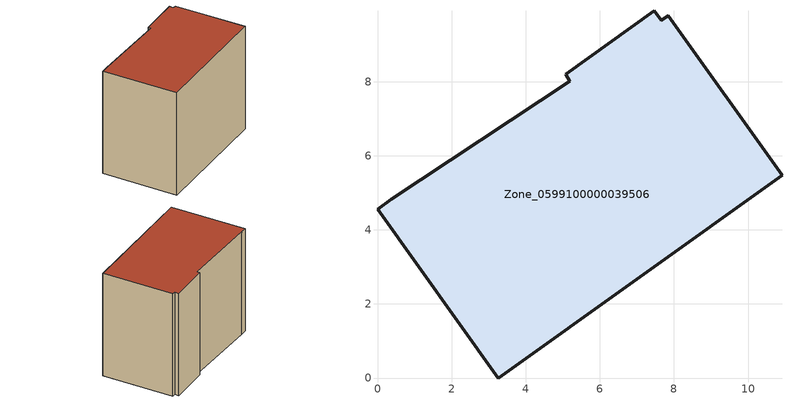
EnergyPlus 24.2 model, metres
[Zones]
Zone_0599100000039506
 floor ground (C_G): 7.65,9.65 7.84,9.78 10.92,5.48 3.26,0 0,4.56 0.37,4.83 5.19,8 5.09,8.2 7.47,9.91 z0
 wall outside (C_F): 0,4.56 3.26,0 10.92,5.48 7.84,9.78 7.65,9.65 7.47,9.91 5.09,8.2 5.19,8 0.37,4.83 0,4.56 z0:8.02
 roof outside (C_R): 7.84,9.78 7.65,9.65 7.47,9.91 5.09,8.2 5.19,8 0.37,4.83 0,4.56 3.26,0 10.92,5.48 z8.02
[BUILDING]
Pand.0599100000039506: North Axis=0; Terrain=City; Loads Convergence Tolerance Value=0.04; Temperature Convergence Tolerance Value=0.4; Solar Distribution=FullExterior; Maximum Number of Warmup Days=25; Minimum Number of Warmup Days=1
[Site:Location]
Rotterdam.The.Hague.AP_ZH_NLD Design_Conditions: Latitude=51.96; Longitude=4.45; Time Zone=1; Elevation=-4.5
[SITE:GROUNDTEMPERATURE:BUILDINGSURFACE]
18, 18, 18, 18, 18, 18, 18, 18, 18, 18, 18, 18
[MATERIAL] Thermal Absorptance=0.9; Solar Absorptance=0.7; Visible Absorptance=0.7
Name | Roughness | Thickness | Conductivity | Density | Specific Heat
G.TI.1975-1991 | MediumSmooth | 0.15 | 0.288461 | 540 | 1210
F.TI.1975-1991 | Rough | 0.3 | 0.230769 | 1920 | 840
R.TI.1975-1991 | MediumRough | 0.2 | 0.153846 | 1500 | 1000
[CONSTRUCTION]
C_G: G.TI.1975-1991
C_F: F.TI.1975-1991
C_R: R.TI.1975-1991
[ZONE]
Zone_0599100000039506: Type=1; Multiplier=1; Ceiling Height=Autocalculate; Volume=Autocalculate; Floor Area=autocalculate; Part of Total Floor Area=Yes
[ZONEINFILTRATION:DESIGNFLOWRATE]
Infil_Zone_0599100000039506: Zone or ZoneList or Space or SpaceList=Zone_0599100000039506; Schedule=AlwaysOn; Design Flow Rate Calculation Method=Flow/Area; Flow Rate per Floor Area=0.003; Constant Term Coefficient=1; Temperature Term Coefficient=0; Velocity Term Coefficient=0; Velocity Squared Term Coefficient=0
[HVACTEMPLATE:ZONE:IDEALLOADSAIRSYSTEM]
Zone_0599100000039506: Maximum Heating Supply Air Temperature=50; Minimum Cooling Supply Air Temperature=13; Maximum Heating Supply Air Humidity Ratio=0.0156; Minimum Cooling Supply Air Humidity Ratio=0.0077; Heating Limit=NoLimit; Cooling Limit=NoLimit; Dehumidification Control Type=ConstantSensibleHeatRatio; Cooling Sensible Heat Ratio=0.7; Dehumidification Setpoint=60; Humidification Control Type=None; Humidification Setpoint=30; Outdoor Air Method=None; Outdoor Air Flow Rate per Person=0.00944; Outdoor Air Flow Rate per Zone Floor Area=0; Outdoor Air Flow Rate per Zone=0; Demand Controlled Ventilation Type=None; Outdoor Air Economizer Type=NoEconomizer; Heat Recovery Type=None; Sensible Heat Recovery Effectiveness=0.7; Latent Heat Recovery Effectiveness=0.65
[ZONECONTROL:THERMOSTAT]
ThermostatControl_Zone_0599100000039506: Zone or ZoneList=Zone_0599100000039506; Control Type Schedule=DualSetpointControlType; Control 1=Thermostat_Zone_0599100000039506; Temperature Difference Between Cutout And Setpoint=0
[THERMOSTATSETPOINT:DUALSETPOINT]
Thermostat_Zone_0599100000039506: Heating Setpoint Temperature Schedule=HeatingSetpoint_Zone_0599100000039506; Cooling Setpoint Temperature Schedule=CoolingSetpoint_Zone_0599100000039506
[SCHEDULE:COMPACT]
HeatingSetpoint_Zone_0599100000039506: Through: 12/31, For: AllDays, Until: 24:00, 21
CoolingSetpoint_Zone_0599100000039506: Through: 12/31, For: AllDays, Until: 24:00, 24
DualSetpointControlType: Through: 12/31, For: AllDays, Until: 24:00, 4
AlwaysOn: Through: 12/31, For: AllDays, Until: 24:00, 1
